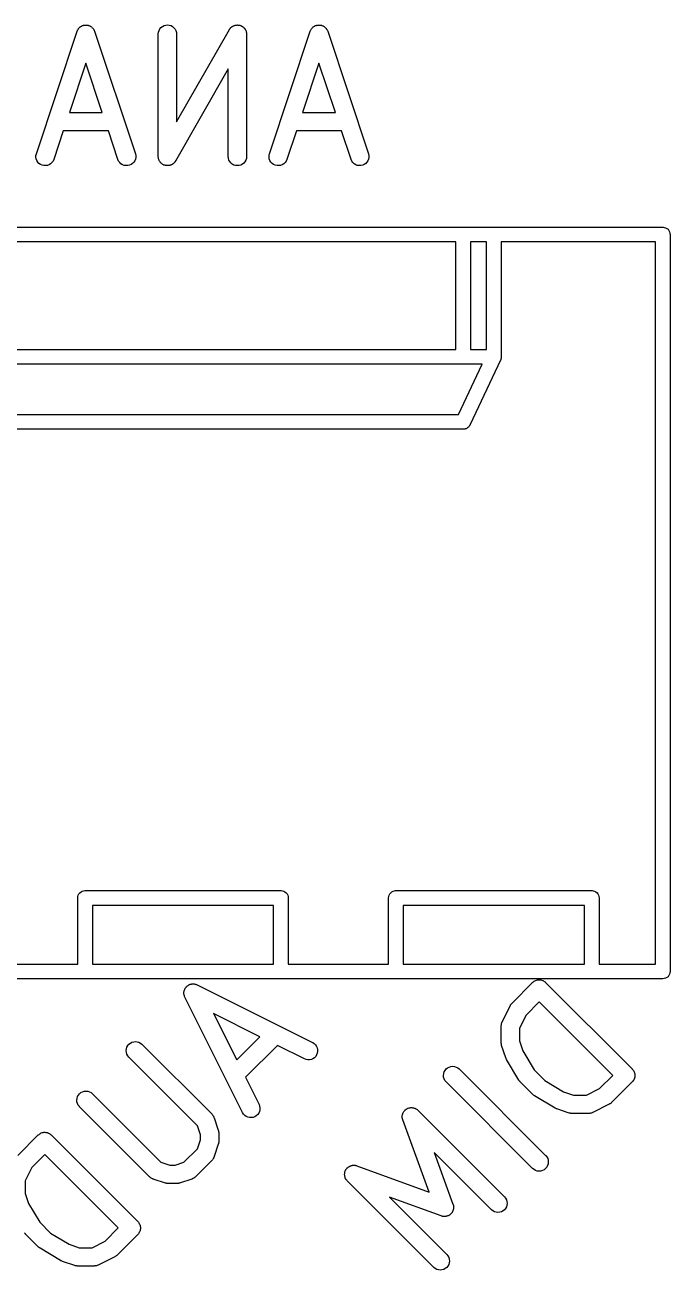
# Model space of a CAD drawing. Extents: x 112.8 to 192.9, y -122.2 to -85.3.
# Drawn here: x 161.55 to 166.83, y -122.22 to -112.04 of the extents above; entities that cross this region are included whole.
import ezdxf

# ---------------------------------------------------------------- set-up
doc = ezdxf.new("R2010")
doc.units = 0
doc.layers.add('BLACK', color=7, linetype='CONTINUOUS')

msp = doc.modelspace()

# ---------------------------------------------------------------- linework, layer by layer
at = {"layer": 'BLACK', "linetype": 'CONTINUOUS'}
for p, q in [((161.648, -113.094), (161.981, -112.094)), ((161.981, -112.093), (161.984, -112.088)), ((161.981, -112.094), (161.981, -112.093)), ((161.984, -112.088), (161.985, -112.083)), ((161.985, -112.083), (161.987, -112.081)), ((161.987, -112.081), (161.988, -112.079)), ((161.988, -112.079), (161.991, -112.075)), ((161.991, -112.075), (161.993, -112.071)), ((161.993, -112.071), (161.995, -112.069)), ((161.995, -112.069), (161.996, -112.068)), ((161.996, -112.068), (162, -112.064)), ((162, -112.064), (162.004, -112.06)), ((162.004, -112.06), (162.005, -112.059)), ((162.005, -112.059), (162.007, -112.058)), ((162.007, -112.058), (162.011, -112.055)), ((162.011, -112.055), (162.016, -112.052)), ((162.016, -112.052), (162.018, -112.051)), ((162.018, -112.051), (162.019, -112.05)), ((162.019, -112.05), (162.024, -112.048)), ((162.024, -112.048), (162.029, -112.046)), ((162.029, -112.046), (162.031, -112.046)), ((162.031, -112.046), (162.033, -112.045)), ((162.033, -112.045), (162.038, -112.044)), ((162.038, -112.044), (162.043, -112.043)), ((162.043, -112.043), (162.045, -112.043)), ((162.045, -112.043), (162.048, -112.043)), ((162.048, -112.043), (162.053, -112.043)), ((162.053, -112.043), (162.058, -112.043)), ((162.058, -112.043), (162.06, -112.043)), ((162.06, -112.043), (162.062, -112.043)), ((162.062, -112.043), (162.067, -112.044)), ((162.067, -112.044), (162.072, -112.045)), ((162.072, -112.045), (162.074, -112.046)), ((162.074, -112.046), (162.076, -112.046)), ((162.076, -112.046), (162.081, -112.049)), ((162.081, -112.049), (162.086, -112.05)), ((162.086, -112.05), (162.088, -112.052)), ((162.088, -112.052), (162.09, -112.052)), ((162.09, -112.052), (162.094, -112.055)), ((162.094, -112.055), (162.098, -112.058)), ((162.098, -112.058), (162.1, -112.06)), ((162.1, -112.06), (162.102, -112.061)), ((162.102, -112.061), (162.105, -112.065)), ((162.105, -112.065), (162.109, -112.068)), ((162.109, -112.068), (162.11, -112.07)), ((162.11, -112.07), (162.112, -112.072)), ((162.112, -112.072), (162.114, -112.076)), ((162.114, -112.076), (162.117, -112.08)), ((162.117, -112.08), (162.118, -112.082)), ((162.118, -112.082), (162.119, -112.084)), ((162.119, -112.084), (162.121, -112.089)), ((162.121, -112.089), (162.123, -112.094)), ((162.123, -112.094), (162.457, -113.094)), ((162.644, -112.116), (162.645, -112.102)), ((162.645, -112.102), (162.65, -112.088)), ((162.65, -112.088), (162.657, -112.075)), ((162.657, -112.075), (162.666, -112.064)), ((162.666, -112.064), (162.678, -112.055)), ((162.678, -112.055), (162.691, -112.048)), ((162.691, -112.048), (162.705, -112.044)), ((162.705, -112.044), (162.719, -112.042)), ((162.719, -112.042), (162.734, -112.044)), ((162.734, -112.044), (162.748, -112.048)), ((162.748, -112.048), (162.761, -112.055)), ((162.761, -112.055), (162.772, -112.065)), ((162.772, -112.065), (162.781, -112.076)), ((162.781, -112.076), (162.788, -112.089)), ((162.788, -112.089), (162.792, -112.103)), ((162.792, -112.103), (162.794, -112.117)), ((162.794, -112.835), (163.225, -112.08)), ((163.225, -112.08), (163.226, -112.079)), ((163.226, -112.079), (163.227, -112.077)), ((163.227, -112.077), (163.228, -112.075)), ((163.228, -112.075), (163.231, -112.071)), ((163.231, -112.071), (163.234, -112.067)), ((163.234, -112.067), (163.236, -112.066)), ((163.236, -112.066), (163.238, -112.064)), ((163.238, -112.064), (163.242, -112.061)), ((163.242, -112.061), (163.245, -112.058)), ((163.245, -112.058), (163.247, -112.056)), ((163.247, -112.056), (163.249, -112.055)), ((163.249, -112.055), (163.253, -112.052)), ((163.253, -112.052), (163.258, -112.05)), ((163.258, -112.05), (163.26, -112.049)), ((163.26, -112.049), (163.262, -112.048)), ((163.262, -112.048), (163.267, -112.046)), ((163.267, -112.046), (163.271, -112.045)), ((163.271, -112.045), (163.274, -112.044)), ((163.274, -112.044), (163.276, -112.044)), ((163.276, -112.044), (163.281, -112.043)), ((163.281, -112.043), (163.286, -112.043)), ((163.286, -112.043), (163.288, -112.043)), ((163.288, -112.043), (163.291, -112.042)), ((163.291, -112.042), (163.296, -112.043)), ((163.296, -112.043), (163.3, -112.043)), ((163.3, -112.043), (163.303, -112.044)), ((163.303, -112.044), (163.305, -112.044)), ((163.305, -112.044), (163.31, -112.045)), ((163.31, -112.045), (163.315, -112.046)), ((163.315, -112.046), (163.317, -112.047)), ((163.317, -112.047), (163.319, -112.048)), ((163.319, -112.048), (163.324, -112.051)), ((163.324, -112.051), (163.328, -112.053)), ((163.328, -112.053), (163.33, -112.054)), ((163.33, -112.054), (163.332, -112.055)), ((163.332, -112.055), (163.336, -112.058)), ((163.336, -112.058), (163.34, -112.061)), ((163.34, -112.061), (163.342, -112.063)), ((163.342, -112.063), (163.344, -112.065)), ((163.344, -112.065), (163.347, -112.068)), ((163.347, -112.068), (163.35, -112.072)), ((163.35, -112.072), (163.351, -112.074)), ((163.351, -112.074), (163.353, -112.076)), ((163.353, -112.076), (163.355, -112.08)), ((163.355, -112.08), (163.358, -112.084)), ((163.358, -112.084), (163.358, -112.087)), ((163.358, -112.087), (163.36, -112.089)), ((163.36, -112.089), (163.361, -112.093)), ((163.361, -112.093), (163.363, -112.098)), ((163.363, -112.098), (163.363, -112.1)), ((163.363, -112.1), (163.364, -112.103)), ((163.364, -112.103), (163.364, -112.108)), ((163.552, -113.094), (163.886, -112.094)), ((163.886, -112.093), (163.888, -112.088)), ((163.886, -112.094), (163.886, -112.093)), ((163.888, -112.088), (163.89, -112.083)), ((163.89, -112.083), (163.891, -112.081)), ((163.891, -112.081), (163.892, -112.079)), ((163.892, -112.079), (163.895, -112.075)), ((163.895, -112.075), (163.898, -112.071)), ((163.898, -112.071), (163.9, -112.069)), ((163.9, -112.069), (163.901, -112.068)), ((163.901, -112.068), (163.905, -112.064)), ((163.905, -112.064), (163.908, -112.06)), ((163.908, -112.06), (163.91, -112.059)), ((163.91, -112.059), (163.912, -112.058)), ((163.912, -112.058), (163.916, -112.055)), ((163.916, -112.055), (163.92, -112.052)), ((163.92, -112.052), (163.922, -112.051)), ((163.922, -112.051), (163.924, -112.05)), ((163.924, -112.05), (163.929, -112.048)), ((163.929, -112.048), (163.934, -112.046)), ((163.934, -112.046), (163.936, -112.046)), ((163.936, -112.046), (163.938, -112.045)), ((163.938, -112.045), (163.943, -112.044)), ((163.943, -112.044), (163.948, -112.043)), ((163.948, -112.043), (163.95, -112.043)), ((163.95, -112.043), (163.952, -112.043)), ((163.952, -112.043), (163.957, -112.043)), ((163.957, -112.043), (163.963, -112.043)), ((163.963, -112.043), (163.965, -112.043)), ((163.965, -112.043), (163.967, -112.043)), ((163.967, -112.043), (163.972, -112.044)), ((163.972, -112.044), (163.977, -112.045)), ((163.977, -112.045), (163.979, -112.046)), ((163.979, -112.046), (163.981, -112.046)), ((163.981, -112.046), (163.986, -112.049)), ((163.986, -112.049), (163.991, -112.05)), ((163.991, -112.05), (163.993, -112.052)), ((163.993, -112.052), (163.994, -112.052)), ((163.994, -112.052), (163.999, -112.055)), ((163.999, -112.055), (164.003, -112.058)), ((164.003, -112.058), (164.005, -112.06)), ((164.005, -112.06), (164.006, -112.061)), ((164.006, -112.061), (164.01, -112.065)), ((164.01, -112.065), (164.014, -112.068)), ((164.014, -112.068), (164.015, -112.07)), ((164.015, -112.07), (164.016, -112.072)), ((164.016, -112.072), (164.019, -112.076)), ((164.019, -112.076), (164.022, -112.08)), ((164.022, -112.08), (164.023, -112.082)), ((164.023, -112.082), (164.024, -112.084)), ((164.024, -112.084), (164.026, -112.089)), ((164.026, -112.089), (164.028, -112.094)), ((164.028, -112.094), (164.361, -113.094)), ((162.644, -112.117), (162.644, -112.116)), ((162.644, -113.117), (162.644, -112.117)), ((162.794, -112.117), (162.794, -112.835)), ((163.364, -112.108), (163.365, -112.112)), ((163.365, -112.112), (163.365, -112.115)), ((163.365, -112.115), (163.365, -112.117)), ((163.365, -112.117), (163.365, -113.117)), ((162.052, -112.355), (161.918, -112.757)), ((162.186, -112.757), (162.052, -112.355)), ((163.215, -112.4), (162.784, -113.155)), ((163.215, -113.117), (163.215, -112.4)), ((163.957, -112.355), (163.823, -112.757)), ((164.091, -112.757), (163.957, -112.355)), ((161.918, -112.757), (162.186, -112.757)), ((163.823, -112.757), (164.091, -112.757)), ((161.868, -112.907), (161.79, -113.141)), ((162.236, -112.907), (161.868, -112.907)), ((162.314, -113.141), (162.236, -112.907)), ((163.773, -112.907), (163.695, -113.141)), ((164.141, -112.907), (163.773, -112.907)), ((164.219, -113.141), (164.141, -112.907)), ((161.644, -113.108), (161.648, -113.094)), ((161.644, -113.123), (161.644, -113.108)), ((161.646, -113.137), (161.644, -113.123)), ((162.457, -113.094), (162.457, -113.095)), ((162.457, -113.095), (162.46, -113.109)), ((162.46, -113.109), (162.46, -113.124)), ((162.644, -113.12), (162.644, -113.117)), ((162.644, -113.122), (162.644, -113.12)), ((162.645, -113.127), (162.644, -113.122)), ((163.217, -113.132), (163.215, -113.117)), ((163.365, -113.118), (163.364, -113.133)), ((163.365, -113.117), (163.365, -113.118)), ((163.549, -113.108), (163.552, -113.094)), ((163.549, -113.123), (163.549, -113.108)), ((163.551, -113.137), (163.549, -113.123)), ((164.361, -113.094), (164.362, -113.095)), ((164.362, -113.095), (164.365, -113.109)), ((164.365, -113.109), (164.365, -113.124)), ((161.652, -113.151), (161.646, -113.137)), ((161.659, -113.163), (161.652, -113.151)), ((161.669, -113.174), (161.659, -113.163)), ((161.681, -113.182), (161.669, -113.174)), ((161.695, -113.188), (161.681, -113.182)), ((161.709, -113.192), (161.695, -113.188)), ((161.724, -113.192), (161.709, -113.192)), ((161.738, -113.19), (161.724, -113.192)), ((161.752, -113.185), (161.738, -113.19)), ((161.764, -113.177), (161.752, -113.185)), ((161.775, -113.167), (161.764, -113.177)), ((161.784, -113.155), (161.775, -113.167)), ((161.79, -113.142), (161.784, -113.155)), ((161.79, -113.141), (161.79, -113.142)), ((162.32, -113.154), (162.314, -113.141)), ((162.329, -113.166), (162.32, -113.154)), ((162.339, -113.177), (162.329, -113.166)), ((162.352, -113.184), (162.339, -113.177)), ((162.365, -113.19), (162.352, -113.184)), ((162.38, -113.192), (162.365, -113.19)), ((162.394, -113.192), (162.38, -113.192)), ((162.409, -113.189), (162.394, -113.192)), ((162.422, -113.183), (162.409, -113.189)), ((162.434, -113.174), (162.422, -113.183)), ((162.444, -113.164), (162.434, -113.174)), ((162.452, -113.152), (162.444, -113.164)), ((162.458, -113.138), (162.452, -113.152)), ((162.46, -113.124), (162.458, -113.138)), ((162.645, -113.132), (162.645, -113.127)), ((162.646, -113.134), (162.645, -113.132)), ((162.646, -113.137), (162.646, -113.134)), ((162.648, -113.141), (162.646, -113.137)), ((162.65, -113.146), (162.648, -113.141)), ((162.651, -113.148), (162.65, -113.146)), ((162.652, -113.151), (162.651, -113.148)), ((162.654, -113.155), (162.652, -113.151)), ((162.656, -113.159), (162.654, -113.155)), ((162.658, -113.161), (162.656, -113.159)), ((162.659, -113.163), (162.658, -113.161)), ((162.663, -113.167), (162.659, -113.163)), ((162.666, -113.17), (162.663, -113.167)), ((162.668, -113.172), (162.666, -113.17)), ((162.669, -113.174), (162.668, -113.172)), ((162.673, -113.176), (162.669, -113.174)), ((162.677, -113.18), (162.673, -113.176)), ((162.679, -113.181), (162.677, -113.18)), ((162.681, -113.182), (162.679, -113.181)), ((162.686, -113.184), (162.681, -113.182)), ((162.69, -113.187), (162.686, -113.184)), ((162.692, -113.187), (162.69, -113.187)), ((162.695, -113.188), (162.692, -113.187)), ((162.699, -113.189), (162.695, -113.188)), ((162.704, -113.191), (162.699, -113.189)), ((162.706, -113.191), (162.704, -113.191)), ((162.709, -113.192), (162.706, -113.191)), ((162.714, -113.192), (162.709, -113.192)), ((162.718, -113.192), (162.714, -113.192)), ((162.721, -113.192), (162.718, -113.192)), ((162.723, -113.192), (162.721, -113.192)), ((162.728, -113.191), (162.723, -113.192)), ((162.733, -113.191), (162.728, -113.191)), ((162.735, -113.19), (162.733, -113.191)), ((162.738, -113.19), (162.735, -113.19)), ((162.742, -113.188), (162.738, -113.19)), ((162.747, -113.187), (162.742, -113.188)), ((162.749, -113.186), (162.747, -113.187)), ((162.752, -113.185), (162.749, -113.186)), ((162.756, -113.182), (162.752, -113.185)), ((162.76, -113.18), (162.756, -113.182)), ((162.762, -113.179), (162.76, -113.18)), ((162.764, -113.177), (162.762, -113.179)), ((162.768, -113.174), (162.764, -113.177)), ((162.771, -113.171), (162.768, -113.174)), ((162.773, -113.169), (162.771, -113.171)), ((162.775, -113.167), (162.773, -113.169)), ((162.778, -113.163), (162.775, -113.167)), ((162.781, -113.16), (162.778, -113.163)), ((162.782, -113.158), (162.781, -113.16)), ((162.783, -113.155), (162.782, -113.158)), ((162.784, -113.155), (162.783, -113.155)), ((163.221, -113.146), (163.217, -113.132)), ((163.228, -113.159), (163.221, -113.146)), ((163.237, -113.17), (163.228, -113.159)), ((163.248, -113.18), (163.237, -113.17)), ((163.261, -113.187), (163.248, -113.18)), ((163.275, -113.191), (163.261, -113.187)), ((163.29, -113.192), (163.275, -113.191)), ((163.304, -113.191), (163.29, -113.192)), ((163.318, -113.187), (163.304, -113.191)), ((163.331, -113.18), (163.318, -113.187)), ((163.343, -113.171), (163.331, -113.18)), ((163.352, -113.16), (163.343, -113.171)), ((163.359, -113.147), (163.352, -113.16)), ((163.364, -113.133), (163.359, -113.147)), ((163.556, -113.151), (163.551, -113.137)), ((163.564, -113.163), (163.556, -113.151)), ((163.574, -113.174), (163.564, -113.163)), ((163.586, -113.182), (163.574, -113.174)), ((163.599, -113.188), (163.586, -113.182)), ((163.614, -113.192), (163.599, -113.188)), ((163.628, -113.192), (163.614, -113.192)), ((163.643, -113.19), (163.628, -113.192)), ((163.656, -113.185), (163.643, -113.19)), ((163.669, -113.177), (163.656, -113.185)), ((163.68, -113.167), (163.669, -113.177)), ((163.688, -113.155), (163.68, -113.167)), ((163.694, -113.142), (163.688, -113.155)), ((163.695, -113.141), (163.694, -113.142)), ((164.225, -113.154), (164.219, -113.141)), ((164.234, -113.166), (164.225, -113.154)), ((164.244, -113.177), (164.234, -113.166)), ((164.257, -113.184), (164.244, -113.177)), ((164.27, -113.19), (164.257, -113.184)), ((164.285, -113.192), (164.27, -113.19)), ((164.299, -113.192), (164.285, -113.192)), ((164.314, -113.189), (164.299, -113.192)), ((164.327, -113.183), (164.314, -113.189)), ((164.339, -113.174), (164.327, -113.183)), ((164.349, -113.164), (164.339, -113.174)), ((164.357, -113.152), (164.349, -113.164)), ((164.362, -113.138), (164.357, -113.152)), ((164.365, -113.124), (164.362, -113.138)), ((158.019, -113.695), (165.133, -113.695)), ((165.133, -113.695), (165.136, -113.695)), ((165.136, -113.695), (165.139, -113.695)), ((165.139, -113.695), (165.383, -113.695)), ((165.383, -113.695), (165.386, -113.695)), ((165.386, -113.695), (165.389, -113.695)), ((165.389, -113.695), (166.763, -113.695)), ((166.763, -113.695), (166.766, -113.695)), ((166.766, -113.695), (166.769, -113.695)), ((166.769, -113.695), (166.769, -113.695)), ((166.769, -113.695), (166.778, -113.696)), ((166.778, -113.696), (166.789, -113.699)), ((166.789, -113.699), (166.799, -113.705)), ((166.799, -113.705), (166.809, -113.712)), ((166.809, -113.712), (166.816, -113.722)), ((166.816, -113.722), (166.822, -113.732)), ((166.822, -113.732), (166.825, -113.743)), ((165.076, -113.815), (158.076, -113.815)), ((165.076, -114.695), (165.076, -113.815)), ((165.196, -113.815), (165.196, -114.695)), ((165.326, -113.815), (165.196, -113.815)), ((165.326, -114.695), (165.326, -113.815)), ((165.446, -113.815), (165.446, -114.752)), ((166.706, -113.815), (165.446, -113.815)), ((166.706, -119.715), (166.706, -113.815)), ((166.825, -113.743), (166.825, -113.746)), ((166.825, -113.746), (166.826, -113.755)), ((166.826, -113.755), (166.826, -113.758)), ((166.826, -113.758), (166.826, -119.772)), ((158.076, -114.695), (165.076, -114.695)), ((165.196, -114.695), (165.326, -114.695)), ((165.133, -114.815), (158.019, -114.815)), ((165.098, -115.225), (165.291, -114.815)), ((165.136, -114.815), (165.133, -114.815)), ((165.139, -114.815), (165.136, -114.815)), ((165.291, -114.815), (165.139, -114.815)), ((165.44, -114.782), (165.192, -115.307)), ((165.442, -114.778), (165.44, -114.782)), ((165.443, -114.774), (165.442, -114.778)), ((165.444, -114.77), (165.443, -114.774)), ((165.445, -114.768), (165.444, -114.77)), ((165.446, -114.762), (165.445, -114.767)), ((165.445, -114.767), (165.445, -114.768)), ((165.446, -114.752), (165.446, -114.755)), ((165.446, -114.755), (165.446, -114.756)), ((165.446, -114.756), (165.446, -114.758)), ((165.446, -114.758), (165.446, -114.762)), ((158.054, -115.225), (165.098, -115.225)), ((165.132, -115.345), (158.02, -115.345)), ((165.133, -115.345), (165.132, -115.345)), ((165.137, -115.345), (165.133, -115.345)), ((165.139, -115.345), (165.137, -115.345)), ((165.14, -115.345), (165.139, -115.345)), ((165.145, -115.345), (165.14, -115.345)), ((165.146, -115.344), (165.145, -115.345)), ((165.148, -115.344), (165.146, -115.344)), ((165.152, -115.343), (165.148, -115.344)), ((165.156, -115.342), (165.152, -115.343)), ((165.158, -115.341), (165.156, -115.342)), ((165.159, -115.341), (165.158, -115.341)), ((165.163, -115.339), (165.159, -115.341)), ((165.167, -115.337), (165.163, -115.339)), ((165.168, -115.336), (165.167, -115.337)), ((165.169, -115.335), (165.168, -115.336)), ((165.173, -115.332), (165.169, -115.335)), ((165.177, -115.33), (165.173, -115.332)), ((165.178, -115.329), (165.177, -115.33)), ((165.179, -115.328), (165.178, -115.329)), ((165.181, -115.324), (165.179, -115.328)), ((165.184, -115.321), (165.181, -115.324)), ((165.185, -115.32), (165.184, -115.321)), ((165.186, -115.318), (165.185, -115.32)), ((165.188, -115.315), (165.186, -115.318)), ((165.189, -115.313), (165.188, -115.315)), ((165.19, -115.312), (165.189, -115.313)), ((165.192, -115.308), (165.19, -115.312)), ((165.192, -115.307), (165.192, -115.308)), ((162.003, -119.132), (162.013, -119.125)), ((162.013, -119.125), (162.023, -119.119)), ((162.023, -119.119), (162.034, -119.116)), ((162.034, -119.116), (162.043, -119.115)), ((162.043, -119.115), (162.043, -119.115)), ((162.043, -119.115), (162.046, -119.115)), ((162.046, -119.115), (162.049, -119.115)), ((162.049, -119.115), (163.643, -119.115)), ((163.643, -119.115), (163.646, -119.115)), ((163.646, -119.115), (163.649, -119.115)), ((163.649, -119.115), (163.649, -119.115)), ((163.649, -119.115), (163.658, -119.116)), ((163.658, -119.116), (163.669, -119.119)), ((163.669, -119.119), (163.679, -119.125)), ((163.679, -119.125), (163.689, -119.132)), ((164.543, -119.132), (164.553, -119.125)), ((164.553, -119.125), (164.563, -119.119)), ((164.563, -119.119), (164.574, -119.116)), ((164.574, -119.116), (164.583, -119.115)), ((164.583, -119.115), (164.583, -119.115)), ((164.583, -119.115), (164.586, -119.115)), ((164.586, -119.115), (164.589, -119.115)), ((164.589, -119.115), (166.183, -119.115)), ((166.183, -119.115), (166.186, -119.115)), ((166.186, -119.115), (166.189, -119.115)), ((166.189, -119.115), (166.189, -119.115)), ((166.189, -119.115), (166.198, -119.116)), ((166.198, -119.116), (166.209, -119.119)), ((166.209, -119.119), (166.219, -119.125)), ((166.219, -119.125), (166.229, -119.132)), ((161.986, -119.175), (161.987, -119.163)), ((161.986, -119.178), (161.986, -119.175)), ((161.986, -119.715), (161.986, -119.178)), ((161.987, -119.163), (161.99, -119.152)), ((161.99, -119.152), (161.996, -119.142)), ((161.996, -119.142), (162.003, -119.132)), ((163.689, -119.132), (163.696, -119.142)), ((163.696, -119.142), (163.702, -119.152)), ((163.702, -119.152), (163.705, -119.163)), ((163.705, -119.163), (163.706, -119.175)), ((163.706, -119.175), (163.706, -119.178)), ((163.706, -119.178), (163.706, -119.715)), ((164.526, -119.175), (164.527, -119.163)), ((164.526, -119.178), (164.526, -119.175)), ((164.526, -119.715), (164.526, -119.178)), ((164.527, -119.163), (164.53, -119.152)), ((164.53, -119.152), (164.536, -119.142)), ((164.536, -119.142), (164.543, -119.132)), ((166.229, -119.132), (166.236, -119.142)), ((166.236, -119.142), (166.242, -119.152)), ((166.242, -119.152), (166.245, -119.163)), ((166.245, -119.163), (166.246, -119.175)), ((166.246, -119.175), (166.246, -119.178)), ((166.246, -119.178), (166.246, -119.715)), ((162.106, -119.235), (162.106, -119.715)), ((163.586, -119.235), (162.106, -119.235)), ((163.586, -119.715), (163.586, -119.235)), ((164.646, -119.235), (164.646, -119.715)), ((166.126, -119.235), (164.646, -119.235)), ((166.126, -119.715), (166.126, -119.235)), ((161.166, -119.715), (161.986, -119.715)), ((162.106, -119.715), (163.586, -119.715)), ((163.706, -119.715), (164.526, -119.715)), ((164.646, -119.715), (166.126, -119.715)), ((166.246, -119.715), (166.706, -119.715)), ((162.043, -119.835), (161.109, -119.835)), ((162.046, -119.835), (162.043, -119.835)), ((162.049, -119.835), (162.046, -119.835)), ((163.643, -119.835), (162.049, -119.835)), ((163.646, -119.835), (163.643, -119.835)), ((163.649, -119.835), (163.646, -119.835)), ((164.583, -119.835), (163.649, -119.835)), ((164.586, -119.835), (164.583, -119.835)), ((164.589, -119.835), (164.586, -119.835)), ((166.183, -119.835), (164.589, -119.835)), ((166.186, -119.835), (166.183, -119.835)), ((166.189, -119.835), (166.186, -119.835)), ((166.763, -119.835), (166.189, -119.835)), ((166.766, -119.835), (166.763, -119.835)), ((166.778, -119.834), (166.766, -119.835)), ((166.789, -119.831), (166.778, -119.834)), ((166.799, -119.825), (166.789, -119.831)), ((166.809, -119.818), (166.799, -119.825)), ((166.816, -119.808), (166.809, -119.818)), ((166.822, -119.798), (166.816, -119.808)), ((166.825, -119.787), (166.822, -119.798)), ((166.826, -119.778), (166.825, -119.787)), ((166.826, -119.772), (166.826, -119.775)), ((166.826, -119.775), (166.826, -119.778)), ((166.826, -119.778), (166.826, -119.778)), ((162.854, -119.941), (162.855, -119.936)), ((162.855, -119.936), (162.856, -119.931)), ((162.856, -119.931), (162.857, -119.929)), ((162.857, -119.929), (162.858, -119.927)), ((162.858, -119.927), (162.86, -119.922)), ((162.86, -119.922), (162.862, -119.918)), ((162.862, -119.918), (162.863, -119.916)), ((162.863, -119.916), (162.864, -119.914)), ((162.864, -119.914), (162.867, -119.91)), ((162.867, -119.91), (162.869, -119.905)), ((162.869, -119.905), (162.871, -119.904)), ((162.871, -119.904), (162.872, -119.902)), ((162.872, -119.902), (162.876, -119.898)), ((162.876, -119.898), (162.88, -119.895)), ((162.88, -119.895), (162.881, -119.893)), ((162.881, -119.893), (162.883, -119.892)), ((162.883, -119.892), (162.887, -119.889)), ((162.887, -119.889), (162.892, -119.886)), ((162.892, -119.886), (162.894, -119.885)), ((162.894, -119.885), (162.895, -119.884)), ((162.895, -119.884), (162.9, -119.882)), ((162.9, -119.882), (162.905, -119.88)), ((162.905, -119.88), (162.907, -119.88)), ((162.907, -119.88), (162.909, -119.879)), ((162.909, -119.879), (162.914, -119.878)), ((162.914, -119.878), (162.919, -119.877)), ((162.919, -119.877), (162.921, -119.877)), ((162.921, -119.877), (162.924, -119.877)), ((162.924, -119.877), (162.929, -119.877)), ((162.929, -119.877), (162.934, -119.877)), ((162.934, -119.877), (162.936, -119.877)), ((162.936, -119.877), (162.938, -119.877)), ((162.938, -119.877), (162.943, -119.878)), ((162.943, -119.878), (162.948, -119.879)), ((162.948, -119.879), (162.95, -119.88)), ((162.95, -119.88), (162.952, -119.881)), ((162.952, -119.881), (162.957, -119.883)), ((162.957, -119.883), (162.962, -119.884)), ((162.962, -119.884), (163.905, -120.356)), ((165.535, -120.033), (165.703, -119.865)), ((165.703, -119.865), (165.703, -119.864)), ((165.703, -119.864), (165.704, -119.864)), ((165.703, -119.865), (165.703, -119.865)), ((165.703, -119.865), (165.703, -119.865)), ((165.704, -119.864), (165.709, -119.86)), ((165.709, -119.86), (165.715, -119.855)), ((165.715, -119.855), (165.721, -119.852)), ((165.715, -119.855), (165.715, -119.855)), ((165.715, -119.855), (165.715, -119.855)), ((165.721, -119.852), (165.728, -119.848)), ((165.728, -119.848), (165.735, -119.846)), ((165.728, -119.848), (165.728, -119.848)), ((165.728, -119.848), (165.728, -119.848)), ((165.735, -119.846), (165.742, -119.844)), ((165.742, -119.844), (165.742, -119.844)), ((165.742, -119.844), (165.742, -119.844)), ((165.742, -119.844), (165.749, -119.844)), ((165.749, -119.844), (165.756, -119.843)), ((165.756, -119.843), (165.757, -119.843)), ((165.757, -119.843), (165.757, -119.843)), ((165.757, -119.843), (165.764, -119.844)), ((165.764, -119.844), (165.771, -119.844)), ((165.771, -119.844), (165.771, -119.844)), ((165.771, -119.844), (165.771, -119.844)), ((165.771, -119.844), (165.778, -119.847)), ((165.778, -119.847), (165.785, -119.849)), ((165.785, -119.849), (165.785, -119.849)), ((165.785, -119.849), (165.785, -119.849)), ((165.785, -119.849), (165.792, -119.852)), ((165.792, -119.852), (165.798, -119.856)), ((165.798, -119.856), (165.798, -119.856)), ((165.798, -119.856), (165.798, -119.856)), ((165.798, -119.856), (165.804, -119.86)), ((165.804, -119.86), (165.809, -119.865)), ((165.809, -119.865), (166.516, -120.572)), ((162.854, -119.944), (162.854, -119.941)), ((162.854, -119.946), (162.854, -119.944)), ((162.854, -119.951), (162.854, -119.946)), ((162.854, -119.956), (162.854, -119.951)), ((162.854, -119.958), (162.854, -119.956)), ((162.854, -119.96), (162.854, -119.958)), ((162.855, -119.965), (162.854, -119.96)), ((162.856, -119.97), (162.855, -119.965)), ((162.857, -119.972), (162.856, -119.97)), ((162.857, -119.975), (162.857, -119.972)), ((162.859, -119.979), (162.857, -119.975)), ((162.861, -119.984), (162.859, -119.979)), ((162.861, -119.985), (162.861, -119.984)), ((163.333, -120.928), (162.861, -119.985)), ((165.527, -120.042), (165.529, -120.04)), ((165.529, -120.04), (165.532, -120.036)), ((165.532, -120.036), (165.535, -120.033)), ((165.756, -120.024), (165.649, -120.131)), ((166.357, -120.625), (165.756, -120.024)), ((163.475, -120.309), (163.096, -120.119)), ((163.096, -120.119), (163.286, -120.498)), ((165.453, -120.187), (165.521, -120.053)), ((165.521, -120.052), (165.523, -120.048)), ((165.521, -120.053), (165.521, -120.052)), ((165.523, -120.048), (165.525, -120.045)), ((165.525, -120.045), (165.527, -120.042)), ((165.649, -120.131), (165.595, -120.239)), ((165.445, -120.22), (165.446, -120.218)), ((165.445, -120.221), (165.445, -120.22)), ((165.445, -120.356), (165.445, -120.221)), ((165.446, -120.216), (165.447, -120.21)), ((165.446, -120.218), (165.446, -120.216)), ((165.447, -120.205), (165.448, -120.203)), ((165.447, -120.21), (165.447, -120.205)), ((165.448, -120.201), (165.45, -120.196)), ((165.448, -120.203), (165.448, -120.201)), ((165.45, -120.196), (165.452, -120.191)), ((165.452, -120.191), (165.453, -120.189)), ((165.453, -120.189), (165.453, -120.187)), ((165.595, -120.239), (165.595, -120.343)), ((163.286, -120.498), (163.475, -120.309)), ((165.595, -120.343), (165.623, -120.425)), ((162.382, -120.422), (162.384, -120.408)), ((162.383, -120.437), (162.382, -120.422)), ((162.387, -120.451), (162.383, -120.437)), ((162.384, -120.408), (162.388, -120.394)), ((162.388, -120.394), (162.395, -120.381)), ((162.395, -120.381), (162.404, -120.37)), ((162.404, -120.37), (162.416, -120.36)), ((162.416, -120.36), (162.429, -120.354)), ((162.429, -120.354), (162.443, -120.349)), ((162.443, -120.349), (162.457, -120.348)), ((162.457, -120.348), (162.472, -120.349)), ((162.472, -120.349), (162.486, -120.354)), ((162.486, -120.354), (162.499, -120.361)), ((162.499, -120.361), (162.51, -120.37)), ((162.51, -120.37), (163.083, -120.942)), ((163.617, -120.38), (163.356, -120.64)), ((163.838, -120.49), (163.617, -120.38)), ((163.905, -120.356), (163.906, -120.356)), ((163.906, -120.356), (163.918, -120.364)), ((163.918, -120.364), (163.929, -120.375)), ((163.929, -120.375), (163.937, -120.387)), ((163.937, -120.387), (163.943, -120.4)), ((163.943, -120.443), (163.938, -120.457)), ((163.943, -120.4), (163.946, -120.414)), ((163.946, -120.429), (163.943, -120.443)), ((163.946, -120.414), (163.946, -120.429)), ((165.446, -120.36), (165.445, -120.356)), ((165.446, -120.364), (165.446, -120.36)), ((165.447, -120.367), (165.446, -120.364)), ((165.447, -120.37), (165.447, -120.367)), ((165.448, -120.374), (165.447, -120.37)), ((165.449, -120.378), (165.448, -120.374)), ((165.449, -120.379), (165.449, -120.378)), ((165.483, -120.48), (165.449, -120.379)), ((165.623, -120.425), (165.715, -120.579)), ((162.394, -120.464), (162.387, -120.451)), ((162.403, -120.475), (162.394, -120.464)), ((162.404, -120.476), (162.403, -120.475)), ((162.964, -121.036), (162.404, -120.476)), ((163.851, -120.495), (163.838, -120.49)), ((163.866, -120.498), (163.851, -120.495)), ((163.88, -120.497), (163.866, -120.498)), ((163.895, -120.494), (163.88, -120.497)), ((163.908, -120.488), (163.895, -120.494)), ((163.92, -120.48), (163.908, -120.488)), ((163.93, -120.469), (163.92, -120.48)), ((163.938, -120.457), (163.93, -120.469)), ((165.035, -120.551), (165.049, -120.55)), ((165.049, -120.55), (165.064, -120.551)), ((165.483, -120.481), (165.483, -120.48)), ((165.486, -120.487), (165.483, -120.481)), ((165.483, -120.481), (165.483, -120.481)), ((165.489, -120.494), (165.486, -120.487)), ((165.49, -120.495), (165.489, -120.494)), ((165.489, -120.494), (165.489, -120.494)), ((165.489, -120.494), (165.489, -120.494)), ((165.591, -120.664), (165.49, -120.495)), ((163.356, -120.64), (163.467, -120.861)), ((164.974, -120.624), (164.976, -120.61)), ((164.975, -120.639), (164.974, -120.624)), ((164.979, -120.653), (164.975, -120.639)), ((164.976, -120.61), (164.98, -120.596)), ((164.98, -120.596), (164.987, -120.583)), ((164.987, -120.583), (164.996, -120.572)), ((164.996, -120.572), (165.008, -120.562)), ((165.008, -120.562), (165.021, -120.556)), ((165.021, -120.556), (165.035, -120.551)), ((165.064, -120.551), (165.078, -120.556)), ((165.078, -120.556), (165.091, -120.563)), ((165.091, -120.563), (165.102, -120.572)), ((165.102, -120.572), (165.809, -121.279)), ((165.715, -120.579), (165.803, -120.666)), ((166.25, -120.732), (166.357, -120.625)), ((166.516, -120.572), (166.517, -120.572)), ((166.517, -120.572), (166.517, -120.572)), ((166.517, -120.572), (166.517, -120.572)), ((166.517, -120.572), (166.517, -120.573)), ((166.517, -120.573), (166.521, -120.578)), ((166.521, -120.578), (166.526, -120.584)), ((166.526, -120.584), (166.526, -120.584)), ((166.526, -120.584), (166.526, -120.584)), ((166.526, -120.584), (166.529, -120.59)), ((166.529, -120.59), (166.533, -120.597)), ((166.535, -120.647), (166.532, -120.654)), ((166.533, -120.597), (166.533, -120.597)), ((166.533, -120.597), (166.533, -120.597)), ((166.533, -120.597), (166.535, -120.604)), ((166.535, -120.604), (166.537, -120.611)), ((166.537, -120.64), (166.535, -120.647)), ((166.537, -120.611), (166.537, -120.611)), ((166.537, -120.611), (166.537, -120.611)), ((166.537, -120.611), (166.538, -120.618)), ((166.538, -120.626), (166.537, -120.633)), ((166.537, -120.633), (166.537, -120.64)), ((166.537, -120.64), (166.537, -120.64)), ((166.537, -120.64), (166.537, -120.64)), ((166.538, -120.618), (166.538, -120.625)), ((166.538, -120.625), (166.538, -120.626)), ((166.538, -120.626), (166.538, -120.626)), ((162.025, -120.758), (162.039, -120.753)), ((162.039, -120.753), (162.053, -120.752)), ((162.053, -120.752), (162.068, -120.754)), ((164.986, -120.666), (164.979, -120.653)), ((164.995, -120.677), (164.986, -120.666)), ((164.996, -120.678), (164.995, -120.677)), ((165.703, -121.385), (164.996, -120.678)), ((165.592, -120.665), (165.591, -120.664)), ((165.592, -120.666), (165.592, -120.665)), ((165.596, -120.671), (165.592, -120.666)), ((165.6, -120.675), (165.596, -120.671)), ((165.601, -120.676), (165.6, -120.675)), ((165.601, -120.677), (165.601, -120.676)), ((165.602, -120.678), (165.601, -120.677)), ((165.703, -120.779), (165.602, -120.678)), ((165.803, -120.666), (165.956, -120.758)), ((166.142, -120.786), (166.25, -120.732)), ((166.516, -120.678), (166.348, -120.846)), ((166.521, -120.673), (166.516, -120.678)), ((166.525, -120.667), (166.521, -120.673)), ((166.526, -120.667), (166.525, -120.667)), ((166.525, -120.667), (166.525, -120.667)), ((166.529, -120.66), (166.526, -120.667)), ((166.532, -120.654), (166.529, -120.66)), ((166.532, -120.654), (166.532, -120.654)), ((166.532, -120.654), (166.532, -120.654)), ((161.978, -120.826), (161.98, -120.812)), ((161.979, -120.841), (161.978, -120.826)), ((161.983, -120.855), (161.979, -120.841)), ((161.98, -120.812), (161.984, -120.798)), ((161.99, -120.868), (161.983, -120.855)), ((161.984, -120.798), (161.991, -120.785)), ((161.991, -120.785), (162, -120.774)), ((162, -120.774), (162.012, -120.764)), ((162.012, -120.764), (162.025, -120.758)), ((162.068, -120.754), (162.082, -120.758)), ((162.082, -120.758), (162.095, -120.765)), ((162.095, -120.765), (162.106, -120.774)), ((162.106, -120.774), (162.666, -121.334)), ((165.704, -120.78), (165.703, -120.779)), ((165.705, -120.781), (165.704, -120.78)), ((165.71, -120.785), (165.705, -120.781)), ((165.714, -120.788), (165.71, -120.785)), ((165.716, -120.789), (165.714, -120.788)), ((165.717, -120.79), (165.716, -120.789)), ((165.718, -120.79), (165.717, -120.79)), ((165.886, -120.891), (165.718, -120.79)), ((165.956, -120.758), (166.038, -120.786)), ((166.038, -120.786), (166.142, -120.786)), ((166.338, -120.854), (166.336, -120.856)), ((166.341, -120.853), (166.338, -120.854)), ((166.344, -120.85), (166.341, -120.853)), ((166.347, -120.847), (166.344, -120.85)), ((166.348, -120.846), (166.347, -120.847)), ((161.999, -120.879), (161.99, -120.868)), ((162, -120.88), (161.999, -120.879)), ((162.572, -121.453), (162, -120.88)), ((163.083, -120.942), (163.083, -120.943)), ((163.083, -120.943), (163.085, -120.945)), ((163.085, -120.945), (163.086, -120.946)), ((163.086, -120.946), (163.089, -120.951)), ((163.089, -120.951), (163.092, -120.955)), ((163.092, -120.955), (163.093, -120.957)), ((163.341, -120.94), (163.333, -120.928)), ((163.351, -120.951), (163.341, -120.94)), ((163.363, -120.959), (163.351, -120.951)), ((163.445, -120.954), (163.433, -120.962)), ((163.456, -120.944), (163.445, -120.954)), ((163.465, -120.932), (163.456, -120.944)), ((163.471, -120.919), (163.465, -120.932)), ((163.467, -120.861), (163.467, -120.862)), ((163.467, -120.862), (163.472, -120.876)), ((163.474, -120.905), (163.471, -120.919)), ((163.472, -120.876), (163.475, -120.89)), ((163.475, -120.89), (163.474, -120.905)), ((164.637, -120.958), (164.638, -120.952)), ((164.638, -120.952), (164.639, -120.946)), ((164.639, -120.945), (164.64, -120.943)), ((164.639, -120.946), (164.639, -120.945)), ((164.64, -120.943), (164.642, -120.938)), ((164.642, -120.938), (164.643, -120.932)), ((164.643, -120.932), (164.644, -120.931)), ((164.644, -120.931), (164.645, -120.929)), ((164.645, -120.929), (164.648, -120.925)), ((164.648, -120.925), (164.65, -120.92)), ((164.65, -120.92), (164.651, -120.918)), ((164.651, -120.918), (164.652, -120.917)), ((164.652, -120.917), (164.656, -120.913)), ((164.656, -120.913), (164.66, -120.908)), ((164.66, -120.908), (164.661, -120.907)), ((164.661, -120.907), (164.662, -120.906)), ((164.662, -120.906), (164.667, -120.903)), ((164.667, -120.903), (164.671, -120.899)), ((164.671, -120.899), (164.673, -120.898)), ((164.673, -120.898), (164.674, -120.897)), ((164.674, -120.897), (164.679, -120.895)), ((164.679, -120.895), (164.684, -120.892)), ((164.684, -120.892), (164.686, -120.892)), ((164.686, -120.892), (164.687, -120.891)), ((164.687, -120.891), (164.693, -120.89)), ((164.693, -120.89), (164.698, -120.888)), ((164.698, -120.888), (164.7, -120.888)), ((164.7, -120.888), (164.701, -120.888)), ((164.701, -120.888), (164.707, -120.887)), ((164.707, -120.887), (164.713, -120.887)), ((164.713, -120.887), (164.714, -120.887)), ((164.714, -120.887), (164.716, -120.887)), ((164.716, -120.887), (164.722, -120.888)), ((164.722, -120.888), (164.727, -120.888)), ((164.727, -120.888), (164.729, -120.889)), ((164.729, -120.889), (164.73, -120.889)), ((164.73, -120.889), (164.736, -120.891)), ((164.736, -120.891), (164.741, -120.892)), ((164.741, -120.892), (164.743, -120.893)), ((164.743, -120.893), (164.744, -120.894)), ((164.744, -120.894), (164.749, -120.897)), ((164.749, -120.897), (164.754, -120.899)), ((164.754, -120.899), (164.755, -120.9)), ((164.755, -120.9), (164.757, -120.901)), ((164.757, -120.901), (164.761, -120.905)), ((164.761, -120.905), (164.765, -120.909)), ((164.765, -120.909), (165.472, -121.616)), ((165.886, -120.892), (165.886, -120.891)), ((165.887, -120.892), (165.886, -120.892)), ((165.893, -120.895), (165.887, -120.892)), ((165.899, -120.898), (165.893, -120.895)), ((165.9, -120.898), (165.899, -120.898)), ((165.899, -120.898), (165.899, -120.898)), ((165.901, -120.898), (165.9, -120.898)), ((166.002, -120.932), (165.901, -120.898)), ((166.006, -120.933), (166.002, -120.932)), ((166.01, -120.934), (166.006, -120.933)), ((166.013, -120.934), (166.01, -120.934)), ((166.016, -120.935), (166.013, -120.934)), ((166.02, -120.935), (166.016, -120.935)), ((166.024, -120.936), (166.02, -120.935)), ((166.026, -120.936), (166.024, -120.936)), ((166.16, -120.936), (166.026, -120.936)), ((166.162, -120.936), (166.16, -120.936)), ((166.165, -120.936), (166.162, -120.936)), ((166.17, -120.935), (166.165, -120.936)), ((166.175, -120.934), (166.17, -120.935)), ((166.177, -120.934), (166.175, -120.934)), ((166.179, -120.933), (166.177, -120.934)), ((166.184, -120.932), (166.179, -120.933)), ((166.189, -120.93), (166.184, -120.932)), ((166.191, -120.929), (166.189, -120.93)), ((166.193, -120.928), (166.191, -120.929)), ((166.194, -120.928), (166.193, -120.928)), ((166.328, -120.86), (166.194, -120.928)), ((166.332, -120.858), (166.328, -120.86)), ((166.336, -120.856), (166.332, -120.858)), ((162.988, -121.109), (162.964, -121.036)), ((163.093, -120.957), (163.095, -120.958)), ((163.095, -120.958), (163.097, -120.963)), ((163.097, -120.963), (163.099, -120.968)), ((163.099, -120.968), (163.1, -120.97)), ((163.1, -120.97), (163.101, -120.972)), ((163.101, -120.972), (163.134, -121.073)), ((163.376, -120.965), (163.363, -120.959)), ((163.39, -120.969), (163.376, -120.965)), ((163.405, -120.969), (163.39, -120.969)), ((163.419, -120.967), (163.405, -120.969)), ((163.433, -120.962), (163.419, -120.967)), ((164.638, -120.959), (164.637, -120.958)), ((164.637, -120.961), (164.638, -120.959)), ((164.638, -120.967), (164.637, -120.961)), ((164.638, -120.972), (164.638, -120.967)), ((164.638, -120.974), (164.638, -120.972)), ((164.639, -120.976), (164.638, -120.974)), ((164.64, -120.981), (164.639, -120.976)), ((164.641, -120.986), (164.64, -120.981)), ((164.642, -120.987), (164.641, -120.986)), ((164.856, -121.577), (164.642, -120.987)), ((161.495, -121.279), (161.663, -121.111)), ((161.663, -121.111), (161.664, -121.11)), ((161.664, -121.11), (161.67, -121.106)), ((161.664, -121.11), (161.664, -121.11)), ((161.664, -121.11), (161.664, -121.11)), ((161.664, -121.11), (161.664, -121.11)), ((161.67, -121.106), (161.675, -121.101)), ((161.675, -121.101), (161.682, -121.098)), ((161.675, -121.101), (161.675, -121.101)), ((161.675, -121.101), (161.675, -121.101)), ((161.682, -121.098), (161.688, -121.094)), ((161.688, -121.094), (161.695, -121.092)), ((161.688, -121.094), (161.688, -121.094)), ((161.688, -121.094), (161.688, -121.094)), ((161.695, -121.092), (161.702, -121.09)), ((161.702, -121.09), (161.71, -121.089)), ((161.702, -121.09), (161.702, -121.09)), ((161.702, -121.09), (161.702, -121.09)), ((161.71, -121.089), (161.717, -121.089)), ((161.717, -121.089), (161.717, -121.089)), ((161.717, -121.089), (161.724, -121.09)), ((161.717, -121.089), (161.717, -121.089)), ((161.724, -121.09), (161.731, -121.09)), ((161.731, -121.09), (161.731, -121.09)), ((161.731, -121.09), (161.732, -121.09)), ((161.732, -121.09), (161.738, -121.092)), ((161.738, -121.092), (161.745, -121.095)), ((161.745, -121.095), (161.745, -121.095)), ((161.745, -121.095), (161.746, -121.095)), ((161.746, -121.095), (161.752, -121.098)), ((161.752, -121.098), (161.758, -121.101)), ((161.758, -121.101), (161.758, -121.102)), ((161.758, -121.102), (161.758, -121.102)), ((161.758, -121.102), (161.764, -121.106)), ((161.764, -121.106), (161.769, -121.111)), ((161.769, -121.111), (162.476, -121.818)), ((162.964, -121.224), (162.988, -121.152)), ((162.988, -121.152), (162.988, -121.109)), ((163.134, -121.073), (163.135, -121.074)), ((163.135, -121.074), (163.136, -121.078)), ((163.136, -121.078), (163.137, -121.082)), ((163.137, -121.082), (163.137, -121.085)), ((163.137, -121.085), (163.138, -121.088)), ((163.138, -121.088), (163.138, -121.092)), ((163.138, -121.092), (163.138, -121.096)), ((163.138, -121.096), (163.138, -121.164)), ((162.854, -121.334), (162.964, -121.224)), ((163.134, -121.187), (163.101, -121.288)), ((163.135, -121.183), (163.134, -121.187)), ((163.137, -121.179), (163.135, -121.183)), ((163.138, -121.173), (163.137, -121.176)), ((163.137, -121.176), (163.137, -121.179)), ((163.138, -121.164), (163.138, -121.165)), ((163.138, -121.165), (163.138, -121.169)), ((163.138, -121.169), (163.138, -121.173)), ((165.366, -121.722), (164.898, -121.254)), ((164.898, -121.254), (165.052, -121.677)), ((161.716, -121.27), (161.61, -121.377)), ((162.317, -121.871), (161.716, -121.27)), ((162.666, -121.334), (162.739, -121.358)), ((162.739, -121.358), (162.782, -121.358)), ((162.782, -121.358), (162.854, -121.334)), ((163.083, -121.318), (162.948, -121.453)), ((163.084, -121.316), (163.083, -121.318)), ((163.086, -121.315), (163.084, -121.316)), ((163.089, -121.31), (163.086, -121.315)), ((163.092, -121.307), (163.089, -121.31)), ((163.093, -121.305), (163.092, -121.307)), ((163.094, -121.303), (163.093, -121.305)), ((163.096, -121.298), (163.094, -121.303)), ((163.099, -121.294), (163.096, -121.298)), ((163.1, -121.289), (163.099, -121.291)), ((163.099, -121.291), (163.099, -121.294)), ((163.101, -121.288), (163.1, -121.289)), ((164.213, -121.364), (164.218, -121.362)), ((164.218, -121.362), (164.223, -121.36)), ((164.223, -121.36), (164.225, -121.36)), ((164.225, -121.36), (164.227, -121.36)), ((164.227, -121.36), (164.232, -121.359)), ((164.232, -121.359), (164.238, -121.358)), ((164.238, -121.358), (164.239, -121.358)), ((164.239, -121.358), (164.241, -121.358)), ((164.241, -121.358), (164.247, -121.359)), ((164.247, -121.359), (164.252, -121.359)), ((164.252, -121.359), (164.254, -121.359)), ((164.254, -121.359), (164.256, -121.36)), ((164.256, -121.36), (164.261, -121.361)), ((164.261, -121.361), (164.267, -121.363)), ((164.267, -121.363), (164.856, -121.577)), ((165.809, -121.279), (165.81, -121.28)), ((165.81, -121.28), (165.819, -121.291)), ((165.825, -121.361), (165.818, -121.374)), ((165.819, -121.291), (165.826, -121.304)), ((165.83, -121.347), (165.825, -121.361)), ((165.826, -121.304), (165.83, -121.318)), ((165.83, -121.318), (165.831, -121.333)), ((165.831, -121.333), (165.83, -121.347)), ((161.61, -121.377), (161.556, -121.485)), ((162.574, -121.454), (162.572, -121.453)), ((162.576, -121.456), (162.574, -121.454)), ((162.58, -121.459), (162.576, -121.456)), ((162.584, -121.462), (162.58, -121.459)), ((162.586, -121.463), (162.584, -121.462)), ((162.587, -121.464), (162.586, -121.463)), ((162.592, -121.466), (162.587, -121.464)), ((162.932, -121.465), (162.927, -121.467)), ((162.934, -121.463), (162.932, -121.465)), ((162.936, -121.462), (162.934, -121.463)), ((162.94, -121.459), (162.936, -121.462)), ((162.944, -121.456), (162.94, -121.459)), ((162.945, -121.455), (162.944, -121.456)), ((162.947, -121.453), (162.945, -121.455)), ((162.948, -121.453), (162.947, -121.453)), ((164.166, -121.432), (164.167, -121.427)), ((164.166, -121.434), (164.166, -121.432)), ((164.166, -121.436), (164.166, -121.434)), ((164.167, -121.441), (164.166, -121.436)), ((164.167, -121.418), (164.169, -121.412)), ((164.167, -121.42), (164.167, -121.418)), ((164.167, -121.421), (164.167, -121.42)), ((164.167, -121.427), (164.167, -121.421)), ((164.167, -121.447), (164.167, -121.441)), ((164.168, -121.449), (164.167, -121.447)), ((164.168, -121.45), (164.168, -121.449)), ((164.17, -121.456), (164.168, -121.45)), ((164.169, -121.412), (164.171, -121.407)), ((164.171, -121.461), (164.17, -121.456)), ((164.171, -121.405), (164.172, -121.404)), ((164.171, -121.407), (164.171, -121.405)), ((164.172, -121.463), (164.171, -121.461)), ((164.172, -121.404), (164.175, -121.399)), ((164.173, -121.464), (164.172, -121.463)), ((164.175, -121.469), (164.173, -121.464)), ((164.175, -121.399), (164.177, -121.394)), ((164.177, -121.394), (164.178, -121.392)), ((164.178, -121.392), (164.179, -121.391)), ((164.179, -121.391), (164.182, -121.387)), ((164.182, -121.387), (164.186, -121.382)), ((164.186, -121.382), (164.187, -121.381)), ((164.187, -121.381), (164.188, -121.38)), ((164.188, -121.38), (164.193, -121.376)), ((164.193, -121.376), (164.197, -121.372)), ((164.197, -121.372), (164.198, -121.372)), ((164.198, -121.372), (164.2, -121.371)), ((164.2, -121.371), (164.205, -121.368)), ((164.205, -121.368), (164.209, -121.365)), ((164.209, -121.365), (164.211, -121.365)), ((164.211, -121.365), (164.213, -121.364)), ((165.714, -121.394), (165.703, -121.385)), ((165.727, -121.401), (165.714, -121.394)), ((165.741, -121.406), (165.727, -121.401)), ((165.756, -121.407), (165.741, -121.406)), ((165.77, -121.406), (165.756, -121.407)), ((165.784, -121.402), (165.77, -121.406)), ((165.797, -121.395), (165.784, -121.402)), ((165.809, -121.386), (165.797, -121.395)), ((165.818, -121.374), (165.809, -121.386)), ((161.556, -121.485), (161.556, -121.589)), ((162.597, -121.469), (162.592, -121.466)), ((162.599, -121.469), (162.597, -121.469)), ((162.601, -121.47), (162.599, -121.469)), ((162.602, -121.471), (162.601, -121.47)), ((162.703, -121.504), (162.602, -121.471)), ((162.707, -121.505), (162.703, -121.504)), ((162.711, -121.506), (162.707, -121.505)), ((162.714, -121.507), (162.711, -121.506)), ((162.717, -121.508), (162.714, -121.507)), ((162.721, -121.508), (162.717, -121.508)), ((162.725, -121.508), (162.721, -121.508)), ((162.726, -121.508), (162.725, -121.508)), ((162.794, -121.508), (162.726, -121.508)), ((162.798, -121.508), (162.794, -121.508)), ((162.802, -121.508), (162.798, -121.508)), ((162.805, -121.507), (162.802, -121.508)), ((162.808, -121.507), (162.805, -121.507)), ((162.812, -121.505), (162.808, -121.507)), ((162.817, -121.505), (162.812, -121.505)), ((162.919, -121.471), (162.817, -121.504)), ((162.817, -121.504), (162.817, -121.505)), ((162.921, -121.47), (162.919, -121.471)), ((162.923, -121.469), (162.921, -121.47)), ((162.927, -121.467), (162.923, -121.469)), ((164.178, -121.474), (164.175, -121.469)), ((164.179, -121.475), (164.178, -121.474)), ((164.18, -121.477), (164.179, -121.475)), ((164.184, -121.481), (164.18, -121.477)), ((164.187, -121.485), (164.184, -121.481)), ((164.188, -121.486), (164.187, -121.485)), ((164.895, -122.193), (164.188, -121.486)), ((161.556, -121.589), (161.583, -121.671)), ((164.956, -121.773), (164.533, -121.619)), ((164.533, -121.619), (165.001, -122.087)), ((165.472, -121.616), (165.473, -121.617)), ((165.473, -121.617), (165.482, -121.628)), ((165.482, -121.628), (165.489, -121.641)), ((165.489, -121.641), (165.493, -121.655)), ((165.493, -121.655), (165.494, -121.67)), ((161.583, -121.671), (161.675, -121.824)), ((165.017, -121.769), (165.013, -121.771)), ((165.02, -121.767), (165.017, -121.769)), ((165.023, -121.765), (165.02, -121.767)), ((165.026, -121.763), (165.023, -121.765)), ((165.029, -121.761), (165.026, -121.763)), ((165.032, -121.758), (165.029, -121.761)), ((165.034, -121.756), (165.032, -121.758)), ((165.037, -121.753), (165.034, -121.756)), ((165.039, -121.75), (165.037, -121.753)), ((165.042, -121.747), (165.039, -121.75)), ((165.044, -121.745), (165.042, -121.747)), ((165.046, -121.742), (165.044, -121.745)), ((165.047, -121.738), (165.046, -121.742)), ((165.049, -121.735), (165.047, -121.738)), ((165.05, -121.732), (165.049, -121.735)), ((165.052, -121.729), (165.05, -121.732)), ((165.052, -121.677), (165.053, -121.678)), ((165.053, -121.725), (165.052, -121.729)), ((165.053, -121.678), (165.053, -121.682)), ((165.053, -121.682), (165.055, -121.685)), ((165.054, -121.721), (165.053, -121.725)), ((165.055, -121.718), (165.054, -121.721)), ((165.055, -121.685), (165.055, -121.689)), ((165.055, -121.689), (165.056, -121.692)), ((165.056, -121.714), (165.055, -121.718)), ((165.056, -121.692), (165.056, -121.696)), ((165.056, -121.696), (165.057, -121.7)), ((165.057, -121.7), (165.056, -121.703)), ((165.056, -121.703), (165.057, -121.707)), ((165.057, -121.707), (165.056, -121.711)), ((165.056, -121.711), (165.056, -121.714)), ((165.378, -121.731), (165.366, -121.722)), ((165.391, -121.738), (165.378, -121.731)), ((165.405, -121.742), (165.391, -121.738)), ((165.419, -121.744), (165.405, -121.742)), ((165.434, -121.742), (165.419, -121.744)), ((165.448, -121.738), (165.434, -121.742)), ((165.461, -121.731), (165.448, -121.738)), ((165.472, -121.722), (165.461, -121.731)), ((165.481, -121.711), (165.472, -121.722)), ((165.488, -121.698), (165.481, -121.711)), ((165.493, -121.684), (165.488, -121.698)), ((165.494, -121.67), (165.493, -121.684)), ((161.675, -121.824), (161.763, -121.912)), ((162.211, -121.978), (162.317, -121.871)), ((162.476, -121.818), (162.477, -121.818)), ((162.477, -121.818), (162.477, -121.818)), ((162.477, -121.818), (162.477, -121.818)), ((162.477, -121.818), (162.477, -121.819)), ((162.477, -121.819), (162.482, -121.824)), ((162.482, -121.824), (162.486, -121.83)), ((162.486, -121.83), (162.486, -121.83)), ((162.486, -121.83), (162.486, -121.83)), ((162.486, -121.83), (162.489, -121.836)), ((162.489, -121.836), (162.493, -121.843)), ((162.493, -121.843), (162.493, -121.843)), ((162.493, -121.843), (162.493, -121.843)), ((162.493, -121.843), (162.495, -121.85)), ((162.495, -121.85), (162.497, -121.857)), ((162.497, -121.857), (162.497, -121.857)), ((162.497, -121.857), (162.497, -121.857)), ((162.497, -121.857), (162.498, -121.864)), ((162.498, -121.864), (162.498, -121.871)), ((162.498, -121.871), (162.498, -121.871)), ((162.498, -121.871), (162.498, -121.872)), ((162.498, -121.872), (162.498, -121.879)), ((164.96, -121.774), (164.956, -121.773)), ((164.964, -121.775), (164.96, -121.774)), ((164.967, -121.776), (164.964, -121.775)), ((164.97, -121.777), (164.967, -121.776)), ((164.974, -121.777), (164.97, -121.777)), ((164.978, -121.777), (164.974, -121.777)), ((164.981, -121.777), (164.978, -121.777)), ((164.985, -121.777), (164.981, -121.777)), ((164.989, -121.777), (164.985, -121.777)), ((164.993, -121.777), (164.989, -121.777)), ((164.996, -121.776), (164.993, -121.777)), ((164.999, -121.775), (164.996, -121.776)), ((165.003, -121.774), (164.999, -121.775)), ((165.007, -121.773), (165.003, -121.774)), ((165.01, -121.772), (165.007, -121.773)), ((165.013, -121.771), (165.01, -121.772)), ((161.556, -121.916), (161.552, -121.912)), ((161.56, -121.921), (161.556, -121.916)), ((161.561, -121.922), (161.56, -121.921)), ((161.562, -121.923), (161.561, -121.922)), ((161.562, -121.924), (161.562, -121.923)), ((161.663, -122.025), (161.562, -121.924)), ((161.763, -121.912), (161.916, -122.004)), ((162.476, -121.924), (162.308, -122.092)), ((162.481, -121.918), (162.476, -121.924)), ((162.485, -121.913), (162.481, -121.918)), ((162.486, -121.913), (162.485, -121.913)), ((162.489, -121.906), (162.486, -121.913)), ((162.486, -121.913), (162.486, -121.913)), ((162.492, -121.9), (162.489, -121.906)), ((162.493, -121.9), (162.492, -121.9)), ((162.495, -121.893), (162.493, -121.9)), ((162.493, -121.9), (162.493, -121.9)), ((162.497, -121.886), (162.495, -121.893)), ((162.498, -121.879), (162.497, -121.886)), ((162.497, -121.886), (162.497, -121.886)), ((162.497, -121.886), (162.497, -121.886)), ((161.664, -122.026), (161.663, -122.025)), ((161.665, -122.027), (161.664, -122.026)), ((161.67, -122.03), (161.665, -122.027)), ((161.675, -122.034), (161.67, -122.03)), ((161.676, -122.035), (161.675, -122.034)), ((161.677, -122.036), (161.676, -122.035)), ((161.678, -122.036), (161.677, -122.036)), ((161.846, -122.137), (161.678, -122.036)), ((161.916, -122.004), (161.998, -122.032)), ((161.998, -122.032), (162.103, -122.032)), ((162.103, -122.032), (162.211, -121.978)), ((161.847, -122.138), (161.846, -122.137)), ((161.846, -122.137), (161.846, -122.137)), ((161.853, -122.14), (161.847, -122.138)), ((161.859, -122.143), (161.853, -122.14)), ((161.86, -122.144), (161.859, -122.143)), ((161.861, -122.144), (161.86, -122.144)), ((161.86, -122.144), (161.86, -122.144)), ((161.962, -122.178), (161.861, -122.144)), ((162.144, -122.177), (162.139, -122.179)), ((162.149, -122.176), (162.144, -122.177)), ((162.151, -122.175), (162.149, -122.176)), ((162.153, -122.174), (162.151, -122.175)), ((162.154, -122.174), (162.153, -122.174)), ((162.289, -122.106), (162.154, -122.174)), ((162.292, -122.104), (162.289, -122.106)), ((162.296, -122.102), (162.292, -122.104)), ((162.298, -122.1), (162.296, -122.102)), ((162.301, -122.099), (162.298, -122.1)), ((162.304, -122.096), (162.301, -122.099)), ((162.307, -122.093), (162.304, -122.096)), ((162.308, -122.092), (162.307, -122.093)), ((165.001, -122.087), (165.002, -122.088)), ((165.002, -122.088), (165.011, -122.099)), ((165.017, -122.17), (165.01, -122.182)), ((165.011, -122.099), (165.018, -122.112)), ((165.021, -122.156), (165.017, -122.17)), ((165.018, -122.112), (165.022, -122.126)), ((165.023, -122.141), (165.021, -122.156)), ((165.022, -122.126), (165.023, -122.141)), ((161.966, -122.179), (161.962, -122.178)), ((161.97, -122.18), (161.966, -122.179)), ((161.973, -122.18), (161.97, -122.18)), ((161.976, -122.181), (161.973, -122.18)), ((161.98, -122.181), (161.976, -122.181)), ((161.985, -122.182), (161.98, -122.181)), ((161.986, -122.182), (161.985, -122.182)), ((162.12, -122.182), (161.986, -122.182)), ((162.123, -122.181), (162.12, -122.182)), ((162.125, -122.181), (162.123, -122.181)), ((162.13, -122.181), (162.125, -122.181)), ((162.135, -122.18), (162.13, -122.181)), ((162.137, -122.18), (162.135, -122.18)), ((162.139, -122.179), (162.137, -122.18)), ((164.906, -122.203), (164.895, -122.193)), ((164.919, -122.209), (164.906, -122.203)), ((164.933, -122.214), (164.919, -122.209)), ((164.948, -122.215), (164.933, -122.214)), ((164.962, -122.214), (164.948, -122.215)), ((164.976, -122.21), (164.962, -122.214)), ((164.989, -122.203), (164.976, -122.21)), ((165.001, -122.194), (164.989, -122.203)), ((165.01, -122.182), (165.001, -122.194))]:
    msp.add_line(p, q, dxfattribs=at)

doc.saveas('drawing.dxf')
